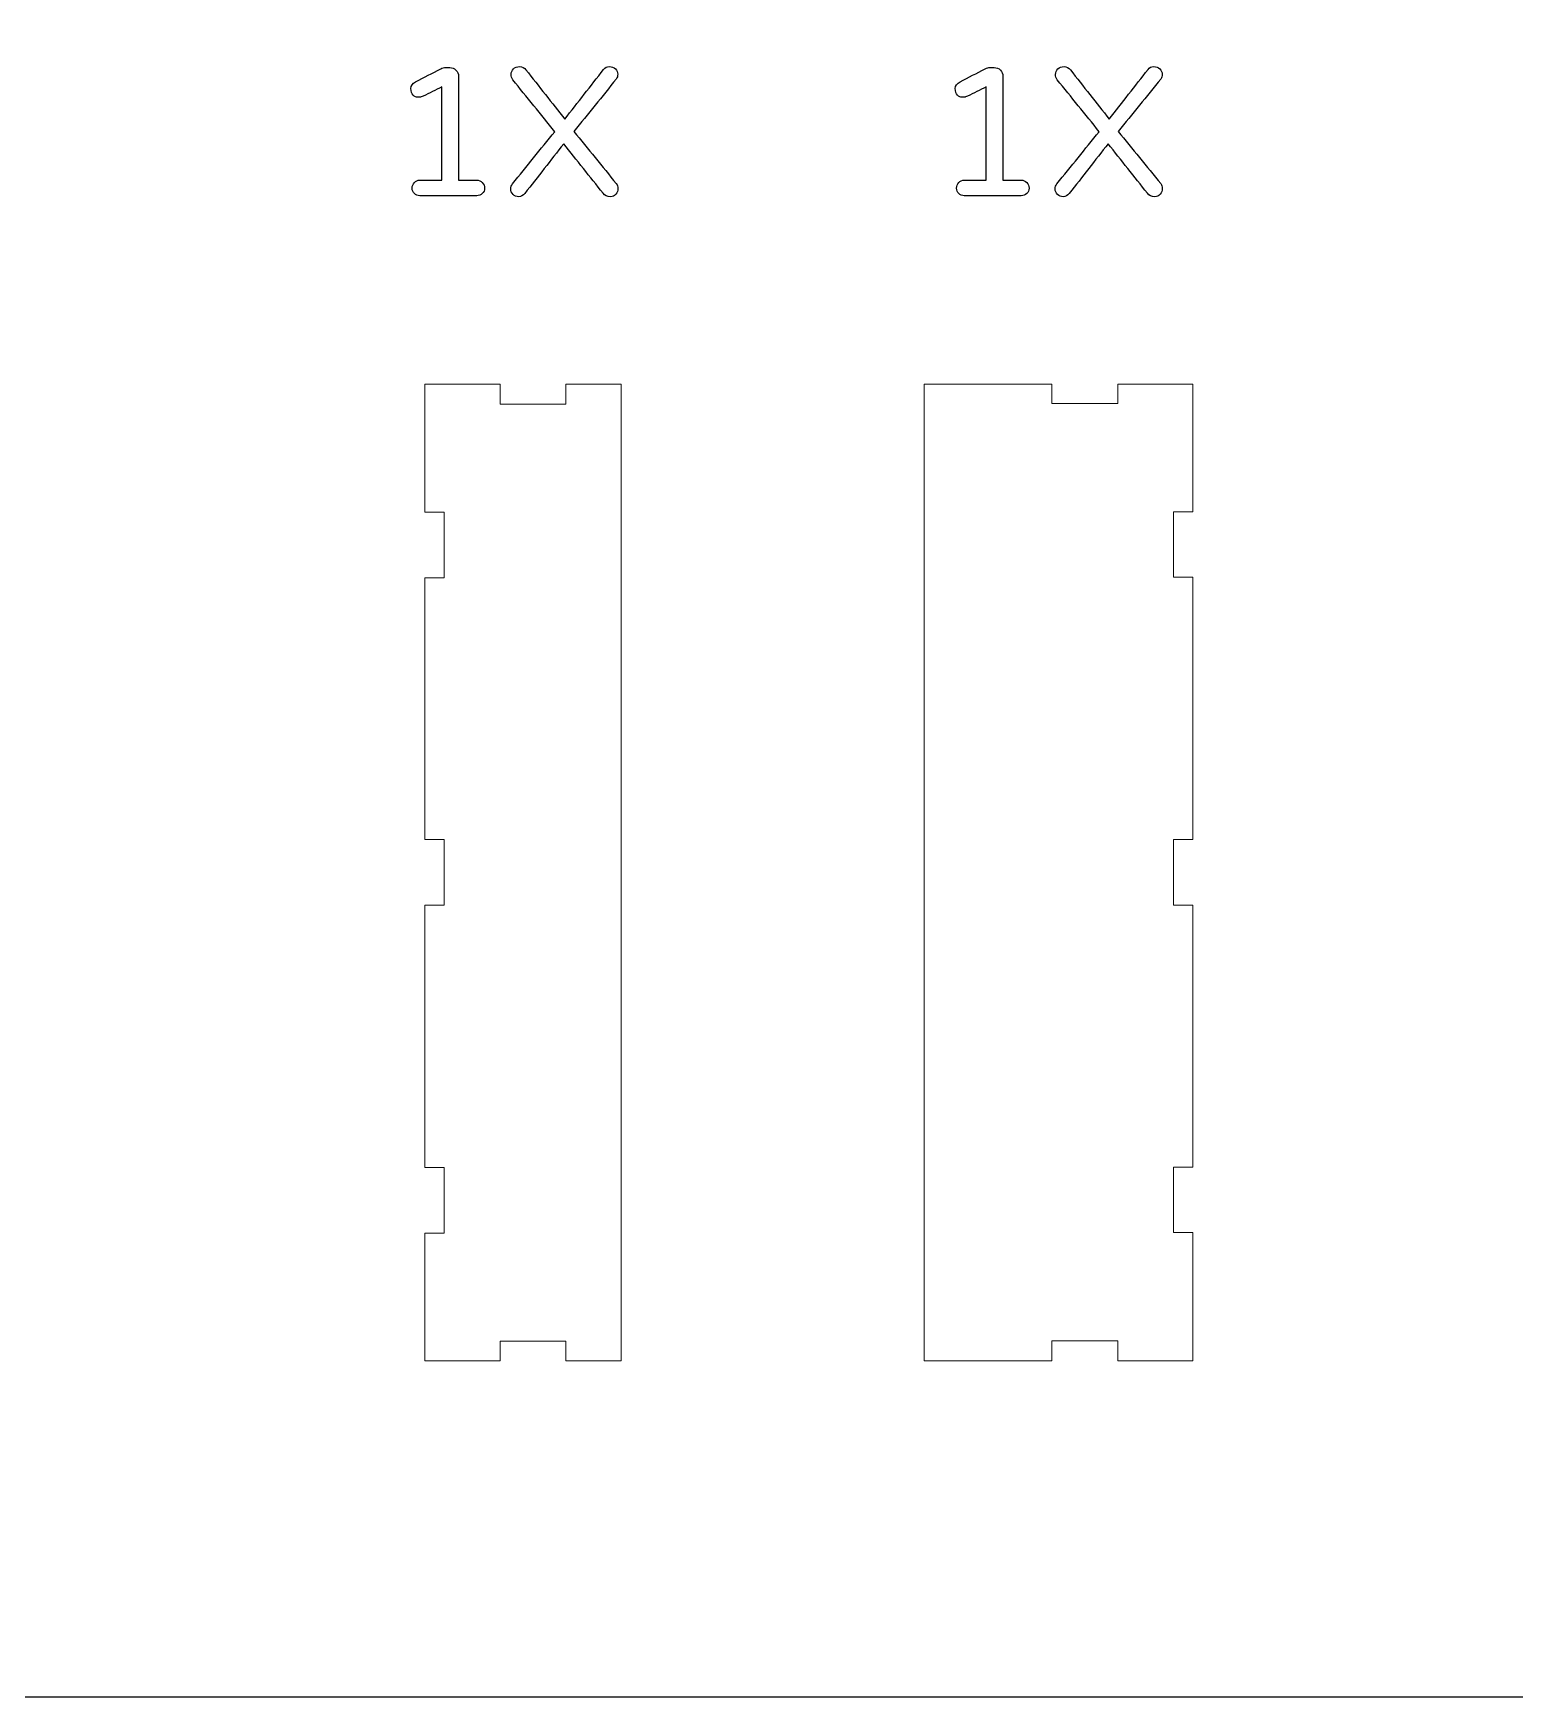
# Model space of a CAD drawing. Header units: inches. Extents: x -4260 to 4460, y -2370 to 2570.
# Drawn here: x -392 to 1868, y -2370 to 168 of the extents above; entities that cross this region are included whole.
import ezdxf

# ---------------------------------------------------------------- set-up
doc = ezdxf.new("R2010")
doc.units = ezdxf.units.IN
doc.header["$MEASUREMENT"] = 0
doc.layers.add('Default', color=7, linetype='Continuous')

# ---------------------------------------------------------------- blocks, each defined once
blk = doc.blocks.new('block 77')
at = {"layer": 'Default', "color": 18, "lineweight": 25, "true_color": 0x000000}
blk.add_open_spline([(292.8, -59.8), (295.1, -62.1), (296.3, -65), (296.3, -68.4)], degree=3, dxfattribs=at)
blk = doc.blocks.new('block 78')
at = {"layer": 'Default', "color": 18, "lineweight": 25, "true_color": 0x000000}
blk.add_open_spline([(296.3, -68.4), (296.3, -71.7), (295.1, -74.5), (292.8, -76.8)], degree=3, dxfattribs=at)
blk = doc.blocks.new('block 79')
at = {"layer": 'Default', "color": 18, "lineweight": 25, "true_color": 0x000000}
blk.add_open_spline([(292.8, -76.8), (290.5, -79), (287.6, -80.1), (284.3, -80.1)], degree=3, dxfattribs=at)
blk = doc.blocks.new('block 80')
at = {"layer": 'Default', "color": 18, "lineweight": 25, "true_color": 0x000000}
blk.add_open_spline([(284.3, -80.1), (255.4, -80.1), (226.5, -80.1), (197.6, -80.1)], degree=3, dxfattribs=at)
blk = doc.blocks.new('block 81')
at = {"layer": 'Default', "color": 18, "lineweight": 25, "true_color": 0x000000}
blk.add_open_spline([(197.6, -80.1), (194.2, -80.1), (191.4, -79), (189.2, -76.8)], degree=3, dxfattribs=at)
blk = doc.blocks.new('block 82')
at = {"layer": 'Default', "color": 18, "lineweight": 25, "true_color": 0x000000}
blk.add_open_spline([(189.2, -76.8), (186.9, -74.5), (185.8, -71.7), (185.8, -68.4)], degree=3, dxfattribs=at)
blk = doc.blocks.new('block 83')
at = {"layer": 'Default', "color": 18, "lineweight": 25, "true_color": 0x000000}
blk.add_open_spline([(185.8, -68.4), (185.8, -65), (186.9, -62.1), (189.2, -59.8)], degree=3, dxfattribs=at)
blk = doc.blocks.new('block 84')
at = {"layer": 'Default', "color": 18, "lineweight": 25, "true_color": 0x000000}
blk.add_open_spline([(189.2, -59.8), (191.4, -57.5), (194.2, -56.3), (197.6, -56.3)], degree=3, dxfattribs=at)
blk = doc.blocks.new('block 85')
at = {"layer": 'Default', "color": 18, "lineweight": 25, "true_color": 0x000000}
blk.add_open_spline([(197.6, -56.3), (208.7, -56.3), (219.8, -56.3), (231, -56.3)], degree=3, dxfattribs=at)
blk = doc.blocks.new('block 86')
at = {"layer": 'Default', "color": 18, "lineweight": 25, "true_color": 0x000000}
blk.add_open_spline([(231, -56.3), (231, -8.9), (231, 38.5), (231, 85.9)], degree=3, dxfattribs=at)
blk = doc.blocks.new('block 87')
at = {"layer": 'Default', "color": 18, "lineweight": 25, "true_color": 0x000000}
blk.add_open_spline([(231, 85.9), (221.4, 81.2), (211.9, 76.6), (202.3, 71.9)], degree=3, dxfattribs=at)
blk = doc.blocks.new('block 88')
at = {"layer": 'Default', "color": 18, "lineweight": 25, "true_color": 0x000000}
blk.add_open_spline([(202.3, 71.9), (201.4, 71.5), (200.5, 71.1), (199.5, 70.8)], degree=3, dxfattribs=at)
blk = doc.blocks.new('block 89')
at = {"layer": 'Default', "color": 18, "lineweight": 25, "true_color": 0x000000}
blk.add_open_spline([(199.5, 70.8), (198.6, 70.4), (196.9, 70.2), (194.4, 70.2)], degree=3, dxfattribs=at)
blk = doc.blocks.new('block 90')
at = {"layer": 'Default', "color": 18, "lineweight": 25, "true_color": 0x000000}
blk.add_open_spline([(194.4, 70.2), (191.8, 70.2), (189.4, 71.3), (187.2, 73.6)], degree=3, dxfattribs=at)
blk = doc.blocks.new('block 91')
at = {"layer": 'Default', "color": 18, "lineweight": 25, "true_color": 0x000000}
blk.add_open_spline([(187.2, 73.6), (185, 75.8), (183.8, 79.1), (183.8, 83.5)], degree=3, dxfattribs=at)
blk = doc.blocks.new('block 92')
at = {"layer": 'Default', "color": 18, "lineweight": 25, "true_color": 0x000000}
blk.add_open_spline([(183.8, 83.5), (183.8, 87.9), (186.3, 91.3), (191.1, 93.8)], degree=3, dxfattribs=at)
blk = doc.blocks.new('block 93')
at = {"layer": 'Default', "color": 18, "lineweight": 25, "true_color": 0x000000}
blk.add_open_spline([(191.1, 93.8), (203.8, 100.4), (216.6, 107), (229.3, 113.7)], degree=3, dxfattribs=at)
blk = doc.blocks.new('block 94')
at = {"layer": 'Default', "color": 18, "lineweight": 25, "true_color": 0x000000}
blk.add_open_spline([(229.3, 113.7), (231.9, 115), (234.5, 115.6), (237.1, 115.6)], degree=3, dxfattribs=at)
blk = doc.blocks.new('block 95')
at = {"layer": 'Default', "color": 18, "lineweight": 25, "true_color": 0x000000}
blk.add_open_spline([(237.1, 115.6), (239.1, 115.6), (241.1, 115.6), (243, 115.6)], degree=3, dxfattribs=at)
blk = doc.blocks.new('block 96')
at = {"layer": 'Default', "color": 18, "lineweight": 25, "true_color": 0x000000}
blk.add_open_spline([(243, 115.6), (246.8, 115.6), (249.9, 114.3), (252.6, 111.7)], degree=3, dxfattribs=at)
blk = doc.blocks.new('block 97')
at = {"layer": 'Default', "color": 18, "lineweight": 25, "true_color": 0x000000}
blk.add_open_spline([(252.6, 111.7), (255.2, 109.1), (256.5, 105.9), (256.5, 102.2)], degree=3, dxfattribs=at)
blk = doc.blocks.new('block 98')
at = {"layer": 'Default', "color": 18, "lineweight": 25, "true_color": 0x000000}
blk.add_open_spline([(256.5, 102.2), (256.5, 49.4), (256.5, -3.5), (256.5, -56.3)], degree=3, dxfattribs=at)
blk = doc.blocks.new('block 99')
at = {"layer": 'Default', "color": 18, "lineweight": 25, "true_color": 0x000000}
blk.add_open_spline([(256.5, -56.3), (265.7, -56.3), (275, -56.3), (284.3, -56.3)], degree=3, dxfattribs=at)
blk = doc.blocks.new('block 100')
at = {"layer": 'Default', "color": 18, "lineweight": 25, "true_color": 0x000000}
blk.add_open_spline([(284.3, -56.3), (287.6, -56.3), (290.5, -57.5), (292.8, -59.8)], degree=3, dxfattribs=at)
blk = doc.blocks.new('block 101')
at = {"layer": 'Default', "color": 18, "lineweight": 25, "true_color": 0x000000}
blk.add_open_spline([(497.2, -61.6), (498.8, -63.7), (499.7, -66.3), (499.7, -69.3)], degree=3, dxfattribs=at)
blk = doc.blocks.new('block 102')
at = {"layer": 'Default', "color": 18, "lineweight": 25, "true_color": 0x000000}
blk.add_open_spline([(499.7, -69.3), (499.7, -72.4), (498.6, -75.2), (496.3, -77.8)], degree=3, dxfattribs=at)
blk = doc.blocks.new('block 103')
at = {"layer": 'Default', "color": 18, "lineweight": 25, "true_color": 0x000000}
blk.add_open_spline([(496.3, -77.8), (494.1, -80.3), (491.5, -81.5), (488.5, -81.5)], degree=3, dxfattribs=at)
blk = doc.blocks.new('block 104')
at = {"layer": 'Default', "color": 18, "lineweight": 25, "true_color": 0x000000}
blk.add_open_spline([(488.5, -81.5), (483.4, -81.5), (479.6, -79.8), (477, -76.2)], degree=3, dxfattribs=at)
blk = doc.blocks.new('block 105')
at = {"layer": 'Default', "color": 18, "lineweight": 25, "true_color": 0x000000}
blk.add_open_spline([(477, -76.2), (457, -51.1), (436.9, -25.9), (416.9, -0.8)], degree=3, dxfattribs=at)
blk = doc.blocks.new('block 106')
at = {"layer": 'Default', "color": 18, "lineweight": 25, "true_color": 0x000000}
blk.add_open_spline([(416.9, -0.8), (397.2, -26), (377.5, -51.3), (357.7, -76.5)], degree=3, dxfattribs=at)
blk = doc.blocks.new('block 107')
at = {"layer": 'Default', "color": 18, "lineweight": 25, "true_color": 0x000000}
blk.add_open_spline([(357.7, -76.5), (354.9, -79.9), (351.8, -81.5), (348.4, -81.5)], degree=3, dxfattribs=at)
blk = doc.blocks.new('block 108')
at = {"layer": 'Default', "color": 18, "lineweight": 25, "true_color": 0x000000}
blk.add_open_spline([(348.4, -81.5), (344.9, -81.5), (342, -80.4), (339.7, -78)], degree=3, dxfattribs=at)
blk = doc.blocks.new('block 109')
at = {"layer": 'Default', "color": 18, "lineweight": 25, "true_color": 0x000000}
blk.add_open_spline([(339.7, -78), (337.3, -75.7), (336.1, -73), (336.1, -69.9)], degree=3, dxfattribs=at)
blk = doc.blocks.new('block 110')
at = {"layer": 'Default', "color": 18, "lineweight": 25, "true_color": 0x000000}
blk.add_open_spline([(336.1, -69.9), (336.1, -66.8), (337, -64.2), (338.7, -61.9)], degree=3, dxfattribs=at)
blk = doc.blocks.new('block 111')
at = {"layer": 'Default', "color": 18, "lineweight": 25, "true_color": 0x000000}
blk.add_open_spline([(338.7, -61.9), (360.3, -35.4), (381.9, -8.8), (403.5, 17.7)], degree=3, dxfattribs=at)
blk = doc.blocks.new('block 112')
at = {"layer": 'Default', "color": 18, "lineweight": 25, "true_color": 0x000000}
blk.add_open_spline([(403.5, 17.7), (382.1, 44.1), (360.6, 70.5), (339.2, 96.9)], degree=3, dxfattribs=at)
blk = doc.blocks.new('block 113')
at = {"layer": 'Default', "color": 18, "lineweight": 25, "true_color": 0x000000}
blk.add_open_spline([(339.2, 96.9), (337.6, 99.1), (336.7, 101.9), (336.7, 105.1)], degree=3, dxfattribs=at)
blk = doc.blocks.new('block 114')
at = {"layer": 'Default', "color": 18, "lineweight": 25, "true_color": 0x000000}
blk.add_open_spline([(336.7, 105.1), (336.7, 108.4), (337.9, 111.2), (340.2, 113.5)], degree=3, dxfattribs=at)
blk = doc.blocks.new('block 115')
at = {"layer": 'Default', "color": 18, "lineweight": 25, "true_color": 0x000000}
blk.add_open_spline([(340.2, 113.5), (342.6, 115.9), (345.7, 117), (349.8, 117)], degree=3, dxfattribs=at)
blk = doc.blocks.new('block 116')
at = {"layer": 'Default', "color": 18, "lineweight": 25, "true_color": 0x000000}
blk.add_open_spline([(349.8, 117), (353.8, 117), (357, 115.4), (359.4, 112)], degree=3, dxfattribs=at)
blk = doc.blocks.new('block 117')
at = {"layer": 'Default', "color": 18, "lineweight": 25, "true_color": 0x000000}
blk.add_open_spline([(359.4, 112), (379.2, 86.9), (398.9, 61.9), (418.6, 36.8)], degree=3, dxfattribs=at)
blk = doc.blocks.new('block 118')
at = {"layer": 'Default', "color": 18, "lineweight": 25, "true_color": 0x000000}
blk.add_open_spline([(418.6, 36.8), (438.3, 62.1), (458.1, 87.3), (477.8, 112.6)], degree=3, dxfattribs=at)
blk = doc.blocks.new('block 119')
at = {"layer": 'Default', "color": 18, "lineweight": 25, "true_color": 0x000000}
blk.add_open_spline([(477.8, 112.6), (479.9, 115.6), (482.8, 117), (486.5, 117)], degree=3, dxfattribs=at)
blk = doc.blocks.new('block 120')
at = {"layer": 'Default', "color": 18, "lineweight": 25, "true_color": 0x000000}
blk.add_open_spline([(486.5, 117), (490.2, 117), (493.3, 115.9), (495.8, 113.5)], degree=3, dxfattribs=at)
blk = doc.blocks.new('block 121')
at = {"layer": 'Default', "color": 18, "lineweight": 25, "true_color": 0x000000}
blk.add_open_spline([(495.8, 113.5), (498.2, 111.2), (499.4, 108.5), (499.4, 105.5)], degree=3, dxfattribs=at)
blk = doc.blocks.new('block 122')
at = {"layer": 'Default', "color": 18, "lineweight": 25, "true_color": 0x000000}
blk.add_open_spline([(499.4, 105.5), (499.4, 102.6), (498.7, 100), (497.2, 98)], degree=3, dxfattribs=at)
blk = doc.blocks.new('block 123')
at = {"layer": 'Default', "color": 18, "lineweight": 25, "true_color": 0x000000}
blk.add_open_spline([(497.2, 98), (475.6, 71.3), (454, 44.7), (432.4, 18)], degree=3, dxfattribs=at)
blk = doc.blocks.new('block 124')
at = {"layer": 'Default', "color": 18, "lineweight": 25, "true_color": 0x000000}
blk.add_open_spline([(432.4, 18), (454, -8.5), (475.6, -35.1), (497.2, -61.6)], degree=3, dxfattribs=at)
blk = doc.blocks.new('block 125')
at = {"layer": 'Default', "color": 18, "lineweight": 20, "true_color": 0x000000}
blk.add_lwpolyline([(320.1, -367.4), (320.1, -397.9), (420, -397.9), (420, -367.4)], dxfattribs=at)
blk = doc.blocks.new('block 126')
at = {"layer": 'Default', "color": 18, "lineweight": 20, "true_color": 0x000000}
blk.add_lwpolyline([(420, -367.4), (504.7, -367.4), (504.7, -1857.6), (420, -1857.6), (420, -1827.9), (320.1, -1827.9), (320.1, -1857.6), (205, -1857.6), (205, -1662.8), (234.6, -1662.8), (234.6, -1562.9), (205, -1562.9), (205, -1162.4), (234.6, -1162.4), (234.6, -1062.5), (205, -1062.5), (205, -662.9), (234.6, -662.9), (234.6, -563), (205, -563), (205, -367.4), (320.1, -367.4)], dxfattribs=at)
blk = doc.blocks.new('block 127')
at = {"layer": 'Default', "color": 18, "lineweight": 20, "true_color": 0x000000}
blk.add_lwpolyline([(1376.7, -1857.6), (1376.7, -1662)], dxfattribs=at)
blk = doc.blocks.new('block 128')
at = {"layer": 'Default', "color": 18, "lineweight": 20, "true_color": 0x000000}
blk.add_lwpolyline([(1376.7, -1662), (1347.1, -1662)], dxfattribs=at)
blk = doc.blocks.new('block 129')
at = {"layer": 'Default', "color": 18, "lineweight": 20, "true_color": 0x000000}
blk.add_lwpolyline([(1347.1, -1662), (1347.1, -1562.1)], dxfattribs=at)
blk = doc.blocks.new('block 130')
at = {"layer": 'Default', "color": 18, "lineweight": 20, "true_color": 0x000000}
blk.add_lwpolyline([(1347.1, -1562.1), (1376.7, -1562.1)], dxfattribs=at)
blk = doc.blocks.new('block 131')
at = {"layer": 'Default', "color": 18, "lineweight": 20, "true_color": 0x000000}
blk.add_lwpolyline([(1376.7, -1562.1), (1376.7, -1162.4)], dxfattribs=at)
blk = doc.blocks.new('block 132')
at = {"layer": 'Default', "color": 18, "lineweight": 20, "true_color": 0x000000}
blk.add_lwpolyline([(1376.7, -1162.4), (1347.1, -1162.4), (1347.1, -1062.5)], dxfattribs=at)
blk = doc.blocks.new('block 133')
at = {"layer": 'Default', "color": 18, "lineweight": 20, "true_color": 0x000000}
blk.add_lwpolyline([(1347.1, -1062.5), (1376.7, -1062.5)], dxfattribs=at)
blk = doc.blocks.new('block 134')
at = {"layer": 'Default', "color": 18, "lineweight": 20, "true_color": 0x000000}
blk.add_lwpolyline([(1376.7, -1062.5), (1376.7, -662.1)], dxfattribs=at)
blk = doc.blocks.new('block 135')
at = {"layer": 'Default', "color": 18, "lineweight": 20, "true_color": 0x000000}
blk.add_lwpolyline([(1376.7, -662.1), (1347.1, -662.1)], dxfattribs=at)
blk = doc.blocks.new('block 136')
at = {"layer": 'Default', "color": 18, "lineweight": 20, "true_color": 0x000000}
blk.add_lwpolyline([(1347.1, -662.1), (1347.1, -562.2)], dxfattribs=at)
blk = doc.blocks.new('block 137')
at = {"layer": 'Default', "color": 18, "lineweight": 20, "true_color": 0x000000}
blk.add_lwpolyline([(1347.1, -562.2), (1376.7, -562.2)], dxfattribs=at)
blk = doc.blocks.new('block 138')
at = {"layer": 'Default', "color": 18, "lineweight": 20, "true_color": 0x000000}
blk.add_lwpolyline([(1376.7, -562.2), (1376.7, -367.4), (1262.4, -367.4), (1262.4, -397.1), (1161.7, -397.1), (1161.7, -367.4), (966.9, -367.4), (966.9, -1857.6)], dxfattribs=at)
blk = doc.blocks.new('block 139')
at = {"layer": 'Default', "color": 18, "lineweight": 20, "true_color": 0x000000}
blk.add_lwpolyline([(966.9, -1857.6), (1161.7, -1857.6)], dxfattribs=at)
blk = doc.blocks.new('block 140')
at = {"layer": 'Default', "color": 18, "lineweight": 20, "true_color": 0x000000}
blk.add_lwpolyline([(1161.7, -1857.6), (1161.7, -1827.1), (1262.4, -1827.1)], dxfattribs=at)
blk = doc.blocks.new('block 141')
at = {"layer": 'Default', "color": 18, "lineweight": 20, "true_color": 0x000000}
blk.add_lwpolyline([(1262.4, -1827.1), (1262.4, -1857.6)], dxfattribs=at)
blk = doc.blocks.new('block 142')
at = {"layer": 'Default', "color": 18, "lineweight": 20, "true_color": 0x000000}
blk.add_lwpolyline([(1262.4, -1857.6), (1376.7, -1857.6)], dxfattribs=at)
blk = doc.blocks.new('block 232')
at = {"layer": 'Default', "color": 18, "lineweight": 25, "true_color": 0x000000}
blk.add_open_spline([(1327.7, -61.6), (1329.4, -63.7), (1330.2, -66.3), (1330.2, -69.3)], degree=3, dxfattribs=at)
blk = doc.blocks.new('block 233')
at = {"layer": 'Default', "color": 18, "lineweight": 25, "true_color": 0x000000}
blk.add_open_spline([(1330.2, -69.3), (1330.2, -72.4), (1329.1, -75.2), (1326.9, -77.8)], degree=3, dxfattribs=at)
blk = doc.blocks.new('block 234')
at = {"layer": 'Default', "color": 18, "lineweight": 25, "true_color": 0x000000}
blk.add_open_spline([(1326.9, -77.8), (1324.6, -80.3), (1322, -81.5), (1319, -81.5)], degree=3, dxfattribs=at)
blk = doc.blocks.new('block 235')
at = {"layer": 'Default', "color": 18, "lineweight": 25, "true_color": 0x000000}
blk.add_open_spline([(1319, -81.5), (1314, -81.5), (1310.1, -79.8), (1307.5, -76.2)], degree=3, dxfattribs=at)
blk = doc.blocks.new('block 236')
at = {"layer": 'Default', "color": 18, "lineweight": 25, "true_color": 0x000000}
blk.add_open_spline([(1307.5, -76.2), (1287.5, -51.1), (1267.5, -25.9), (1247.5, -0.8)], degree=3, dxfattribs=at)
blk = doc.blocks.new('block 237')
at = {"layer": 'Default', "color": 18, "lineweight": 25, "true_color": 0x000000}
blk.add_open_spline([(1247.5, -0.8), (1227.8, -26), (1208, -51.3), (1188.3, -76.5)], degree=3, dxfattribs=at)
blk = doc.blocks.new('block 238')
at = {"layer": 'Default', "color": 18, "lineweight": 25, "true_color": 0x000000}
blk.add_open_spline([(1188.3, -76.5), (1185.5, -79.9), (1182.4, -81.5), (1178.9, -81.5)], degree=3, dxfattribs=at)
blk = doc.blocks.new('block 239')
at = {"layer": 'Default', "color": 18, "lineweight": 25, "true_color": 0x000000}
blk.add_open_spline([(1178.9, -81.5), (1175.5, -81.5), (1172.6, -80.4), (1170.2, -78)], degree=3, dxfattribs=at)
blk = doc.blocks.new('block 240')
at = {"layer": 'Default', "color": 18, "lineweight": 25, "true_color": 0x000000}
blk.add_open_spline([(1170.2, -78), (1167.9, -75.7), (1166.7, -73), (1166.7, -69.9)], degree=3, dxfattribs=at)
blk = doc.blocks.new('block 241')
at = {"layer": 'Default', "color": 18, "lineweight": 25, "true_color": 0x000000}
blk.add_open_spline([(1166.7, -69.9), (1166.7, -66.8), (1167.6, -64.2), (1169.2, -61.9)], degree=3, dxfattribs=at)
blk = doc.blocks.new('block 242')
at = {"layer": 'Default', "color": 18, "lineweight": 25, "true_color": 0x000000}
blk.add_open_spline([(1169.2, -61.9), (1190.8, -35.4), (1212.4, -8.8), (1234, 17.7)], degree=3, dxfattribs=at)
blk = doc.blocks.new('block 243')
at = {"layer": 'Default', "color": 18, "lineweight": 25, "true_color": 0x000000}
blk.add_open_spline([(1234, 17.7), (1212.6, 44.1), (1191.2, 70.5), (1169.8, 96.9)], degree=3, dxfattribs=at)
blk = doc.blocks.new('block 244')
at = {"layer": 'Default', "color": 18, "lineweight": 25, "true_color": 0x000000}
blk.add_open_spline([(1169.8, 96.9), (1168.1, 99.1), (1167.3, 101.9), (1167.3, 105.1)], degree=3, dxfattribs=at)
blk = doc.blocks.new('block 245')
at = {"layer": 'Default', "color": 18, "lineweight": 25, "true_color": 0x000000}
blk.add_open_spline([(1167.3, 105.1), (1167.3, 108.4), (1168.4, 111.2), (1170.8, 113.5)], degree=3, dxfattribs=at)
blk = doc.blocks.new('block 246')
at = {"layer": 'Default', "color": 18, "lineweight": 25, "true_color": 0x000000}
blk.add_open_spline([(1170.8, 113.5), (1173.1, 115.9), (1176.3, 117), (1180.3, 117)], degree=3, dxfattribs=at)
blk = doc.blocks.new('block 247')
at = {"layer": 'Default', "color": 18, "lineweight": 25, "true_color": 0x000000}
blk.add_open_spline([(1180.3, 117), (1184.3, 117), (1187.6, 115.4), (1190, 112)], degree=3, dxfattribs=at)
blk = doc.blocks.new('block 248')
at = {"layer": 'Default', "color": 18, "lineweight": 25, "true_color": 0x000000}
blk.add_open_spline([(1190, 112), (1209.7, 86.9), (1229.5, 61.9), (1249.2, 36.8)], degree=3, dxfattribs=at)
blk = doc.blocks.new('block 249')
at = {"layer": 'Default', "color": 18, "lineweight": 25, "true_color": 0x000000}
blk.add_open_spline([(1249.2, 36.8), (1268.9, 62.1), (1288.6, 87.3), (1308.4, 112.6)], degree=3, dxfattribs=at)
blk = doc.blocks.new('block 250')
at = {"layer": 'Default', "color": 18, "lineweight": 25, "true_color": 0x000000}
blk.add_open_spline([(1308.4, 112.6), (1310.4, 115.6), (1313.3, 117), (1317.1, 117)], degree=3, dxfattribs=at)
blk = doc.blocks.new('block 251')
at = {"layer": 'Default', "color": 18, "lineweight": 25, "true_color": 0x000000}
blk.add_open_spline([(1317.1, 117), (1320.8, 117), (1323.9, 115.9), (1326.3, 113.5)], degree=3, dxfattribs=at)
blk = doc.blocks.new('block 252')
at = {"layer": 'Default', "color": 18, "lineweight": 25, "true_color": 0x000000}
blk.add_open_spline([(1326.3, 113.5), (1328.8, 111.2), (1330, 108.5), (1330, 105.5)], degree=3, dxfattribs=at)
blk = doc.blocks.new('block 253')
at = {"layer": 'Default', "color": 18, "lineweight": 25, "true_color": 0x000000}
blk.add_open_spline([(1330, 105.5), (1330, 102.6), (1329.2, 100), (1327.7, 98)], degree=3, dxfattribs=at)
blk = doc.blocks.new('block 254')
at = {"layer": 'Default', "color": 18, "lineweight": 25, "true_color": 0x000000}
blk.add_open_spline([(1327.7, 98), (1306.1, 71.3), (1284.5, 44.7), (1262.9, 18)], degree=3, dxfattribs=at)
blk = doc.blocks.new('block 255')
at = {"layer": 'Default', "color": 18, "lineweight": 25, "true_color": 0x000000}
blk.add_open_spline([(1262.9, 18), (1284.5, -8.5), (1306.1, -35.1), (1327.7, -61.6)], degree=3, dxfattribs=at)
blk = doc.blocks.new('block 256')
at = {"layer": 'Default', "color": 18, "lineweight": 25, "true_color": 0x000000}
blk.add_open_spline([(1123.4, -59.8), (1125.7, -62.1), (1126.9, -65), (1126.9, -68.4)], degree=3, dxfattribs=at)
blk = doc.blocks.new('block 257')
at = {"layer": 'Default', "color": 18, "lineweight": 25, "true_color": 0x000000}
blk.add_open_spline([(1126.9, -68.4), (1126.9, -71.7), (1125.7, -74.5), (1123.4, -76.8)], degree=3, dxfattribs=at)
blk = doc.blocks.new('block 258')
at = {"layer": 'Default', "color": 18, "lineweight": 25, "true_color": 0x000000}
blk.add_open_spline([(1123.4, -76.8), (1121, -79), (1118.2, -80.1), (1114.8, -80.1)], degree=3, dxfattribs=at)
blk = doc.blocks.new('block 259')
at = {"layer": 'Default', "color": 18, "lineweight": 25, "true_color": 0x000000}
blk.add_open_spline([(1114.8, -80.1), (1085.9, -80.1), (1057, -80.1), (1028.1, -80.1)], degree=3, dxfattribs=at)
blk = doc.blocks.new('block 260')
at = {"layer": 'Default', "color": 18, "lineweight": 25, "true_color": 0x000000}
blk.add_open_spline([(1028.1, -80.1), (1024.8, -80.1), (1022, -79), (1019.7, -76.8)], degree=3, dxfattribs=at)
blk = doc.blocks.new('block 261')
at = {"layer": 'Default', "color": 18, "lineweight": 25, "true_color": 0x000000}
blk.add_open_spline([(1019.7, -76.8), (1017.5, -74.5), (1016.4, -71.7), (1016.4, -68.4)], degree=3, dxfattribs=at)
blk = doc.blocks.new('block 262')
at = {"layer": 'Default', "color": 18, "lineweight": 25, "true_color": 0x000000}
blk.add_open_spline([(1016.4, -68.4), (1016.4, -65), (1017.5, -62.1), (1019.7, -59.8)], degree=3, dxfattribs=at)
blk = doc.blocks.new('block 263')
at = {"layer": 'Default', "color": 18, "lineweight": 25, "true_color": 0x000000}
blk.add_open_spline([(1019.7, -59.8), (1022, -57.5), (1024.8, -56.3), (1028.1, -56.3)], degree=3, dxfattribs=at)
blk = doc.blocks.new('block 264')
at = {"layer": 'Default', "color": 18, "lineweight": 25, "true_color": 0x000000}
blk.add_open_spline([(1028.1, -56.3), (1039.3, -56.3), (1050.4, -56.3), (1061.5, -56.3)], degree=3, dxfattribs=at)
blk = doc.blocks.new('block 265')
at = {"layer": 'Default', "color": 18, "lineweight": 25, "true_color": 0x000000}
blk.add_open_spline([(1061.5, -56.3), (1061.5, -8.9), (1061.5, 38.5), (1061.5, 85.9)], degree=3, dxfattribs=at)
blk = doc.blocks.new('block 266')
at = {"layer": 'Default', "color": 18, "lineweight": 25, "true_color": 0x000000}
blk.add_open_spline([(1061.5, 85.9), (1052, 81.2), (1042.4, 76.6), (1032.9, 71.9)], degree=3, dxfattribs=at)
blk = doc.blocks.new('block 267')
at = {"layer": 'Default', "color": 18, "lineweight": 25, "true_color": 0x000000}
blk.add_open_spline([(1032.9, 71.9), (1032, 71.5), (1031, 71.1), (1030.1, 70.8)], degree=3, dxfattribs=at)
blk = doc.blocks.new('block 268')
at = {"layer": 'Default', "color": 18, "lineweight": 25, "true_color": 0x000000}
blk.add_open_spline([(1030.1, 70.8), (1029.2, 70.4), (1027.4, 70.2), (1024.9, 70.2)], degree=3, dxfattribs=at)
blk = doc.blocks.new('block 269')
at = {"layer": 'Default', "color": 18, "lineweight": 25, "true_color": 0x000000}
blk.add_open_spline([(1024.9, 70.2), (1022.4, 70.2), (1020, 71.3), (1017.8, 73.6)], degree=3, dxfattribs=at)
blk = doc.blocks.new('block 270')
at = {"layer": 'Default', "color": 18, "lineweight": 25, "true_color": 0x000000}
blk.add_open_spline([(1017.8, 73.6), (1015.5, 75.8), (1014.4, 79.1), (1014.4, 83.5)], degree=3, dxfattribs=at)
blk = doc.blocks.new('block 271')
at = {"layer": 'Default', "color": 18, "lineweight": 25, "true_color": 0x000000}
blk.add_open_spline([(1014.4, 83.5), (1014.4, 87.9), (1016.8, 91.3), (1021.7, 93.8)], degree=3, dxfattribs=at)
blk = doc.blocks.new('block 272')
at = {"layer": 'Default', "color": 18, "lineweight": 25, "true_color": 0x000000}
blk.add_open_spline([(1021.7, 93.8), (1034.4, 100.4), (1047.1, 107), (1059.8, 113.7)], degree=3, dxfattribs=at)
blk = doc.blocks.new('block 273')
at = {"layer": 'Default', "color": 18, "lineweight": 25, "true_color": 0x000000}
blk.add_open_spline([(1059.8, 113.7), (1062.5, 115), (1065.1, 115.6), (1067.7, 115.6)], degree=3, dxfattribs=at)
blk = doc.blocks.new('block 274')
at = {"layer": 'Default', "color": 18, "lineweight": 25, "true_color": 0x000000}
blk.add_open_spline([(1067.7, 115.6), (1069.7, 115.6), (1071.6, 115.6), (1073.6, 115.6)], degree=3, dxfattribs=at)
blk = doc.blocks.new('block 275')
at = {"layer": 'Default', "color": 18, "lineweight": 25, "true_color": 0x000000}
blk.add_open_spline([(1073.6, 115.6), (1077.3, 115.6), (1080.5, 114.3), (1083.1, 111.7)], degree=3, dxfattribs=at)
blk = doc.blocks.new('block 276')
at = {"layer": 'Default', "color": 18, "lineweight": 25, "true_color": 0x000000}
blk.add_open_spline([(1083.1, 111.7), (1085.7, 109.1), (1087, 105.9), (1087, 102.2)], degree=3, dxfattribs=at)
blk = doc.blocks.new('block 277')
at = {"layer": 'Default', "color": 18, "lineweight": 25, "true_color": 0x000000}
blk.add_open_spline([(1087, 102.2), (1087, 49.4), (1087, -3.5), (1087, -56.3)], degree=3, dxfattribs=at)
blk = doc.blocks.new('block 278')
at = {"layer": 'Default', "color": 18, "lineweight": 25, "true_color": 0x000000}
blk.add_open_spline([(1087, -56.3), (1096.3, -56.3), (1105.6, -56.3), (1114.8, -56.3)], degree=3, dxfattribs=at)
blk = doc.blocks.new('block 279')
at = {"layer": 'Default', "color": 18, "lineweight": 25, "true_color": 0x000000}
blk.add_open_spline([(1114.8, -56.3), (1118.2, -56.3), (1121, -57.5), (1123.4, -59.8)], degree=3, dxfattribs=at)
blk = doc.blocks.new('block 645')
at = {"layer": 'Default', "color": 18, "lineweight": 25, "true_color": 0x000000}
blk.add_lwpolyline([(-4260.1, -2370.3), (4459.8, -2370.3), (4459.8, 2569.9), (-4260.1, 2569.9), (-4260.1, -2370.3)], dxfattribs=at)

msp = doc.modelspace()

# ---------------------------------------------------------------- block references
at = {"layer": 'Default'}
for name in ['block 645', 'block 93', 'block 94', 'block 95', 'block 96', 'block 97', 'block 98', 'block 114', 'block 113', 'block 115', 'block 116', 'block 117', 'block 118', 'block 119', 'block 120', 'block 121', 'block 122', 'block 272', 'block 273', 'block 274', 'block 275', 'block 276', 'block 277', 'block 245', 'block 244', 'block 246', 'block 247', 'block 248', 'block 249', 'block 250', 'block 251', 'block 252', 'block 253', 'block 92', 'block 91', 'block 87', 'block 86', 'block 112', 'block 123', 'block 271', 'block 270', 'block 266', 'block 265', 'block 243', 'block 254', 'block 90', 'block 89', 'block 88', 'block 269', 'block 268', 'block 267', 'block 111', 'block 124', 'block 242', 'block 255', 'block 106', 'block 105', 'block 237', 'block 236', 'block 83', 'block 82', 'block 84', 'block 85', 'block 99', 'block 100', 'block 77', 'block 78', 'block 110', 'block 109', 'block 102', 'block 101', 'block 262', 'block 261', 'block 263', 'block 264', 'block 278', 'block 279', 'block 256', 'block 257', 'block 241', 'block 240', 'block 233', 'block 232', 'block 81', 'block 80', 'block 79', 'block 108', 'block 107', 'block 104', 'block 103', 'block 260', 'block 259', 'block 258', 'block 239', 'block 238', 'block 235', 'block 234', 'block 126', 'block 125', 'block 138', 'block 136', 'block 137', 'block 135', 'block 134', 'block 132', 'block 133', 'block 131', 'block 129', 'block 130', 'block 128', 'block 127', 'block 140', 'block 141', 'block 139', 'block 142']:
    msp.add_blockref(name, (0, 0), dxfattribs=at)

doc.saveas('drawing.dxf')
